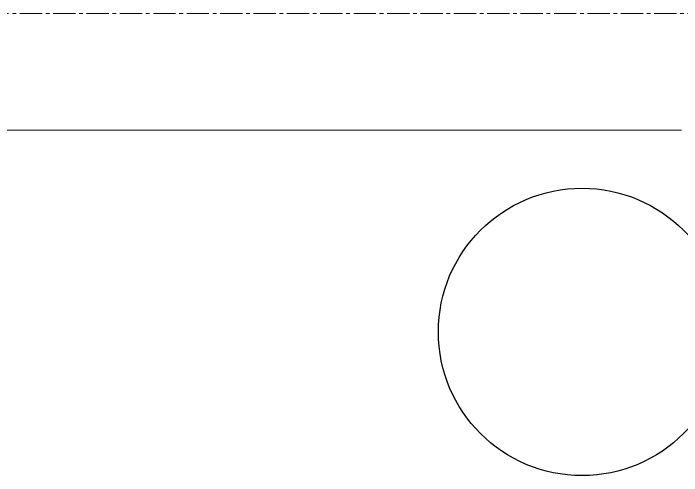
# Model space of a CAD drawing. Header units: millimetres. Extents: x -7155 to 483283, y -227682 to 148426.
# Drawn here: x 3428 to 4000, y 100105 to 100500 of the extents above; entities that cross this region are included whole.
import ezdxf

# ---------------------------------------------------------------- set-up
doc = ezdxf.new("R2010")
doc.units = ezdxf.units.MM
doc.linetypes.add('CENTER2', pattern=[28.575, 19.05, -3.175, 3.175, -3.175])
doc.layers.add('A-Wall-Open', color=8, linetype='Continuous', lineweight=0)
for name, color, linetype, lineweight, true_color in [('АР_Оси_РД_100', 7, 'Continuous', 0, 0x525252), ('РД_Оси_100', 7, 'Continuous', 0, 0x525252), ('СКУД', 7, 'Continuous', 0, 0xff1a1a)]:
    doc.layers.add(name, color=color, linetype=linetype, lineweight=lineweight, true_color=true_color)

# ---------------------------------------------------------------- blocks, each defined once
blk = doc.blocks.new('СОШ_2200_АР_ОСИ_М100_28.05.24')
at = {"layer": 'АР_Оси_РД_100', "linetype": 'CENTER2'}
blk.add_lwpolyline([(119910, 100350), (119410, 100500), (-5454.958, 100500), (-5954.958, 100350)], dxfattribs=at)

msp = doc.modelspace()

# ---------------------------------------------------------------- linework, layer by layer
at = {"layer": 'A-Wall-Open', "color": 18, "linetype": 'Continuous', "lineweight": 0, "true_color": 0x000000}
msp.add_line((1800, 100400), (4000, 100400), dxfattribs=at)
at = {"layer": 'СКУД', "color": 18, "lineweight": 30, "true_color": 0x000000}
msp.add_circle((3914.76, 100227.49), 122.94, dxfattribs=at)

# ---------------------------------------------------------------- block references
at = {"layer": 'РД_Оси_100'}
msp.add_blockref('СОШ_2200_АР_ОСИ_М100_28.05.24', (0, 0), dxfattribs=at)

doc.saveas('drawing.dxf')
